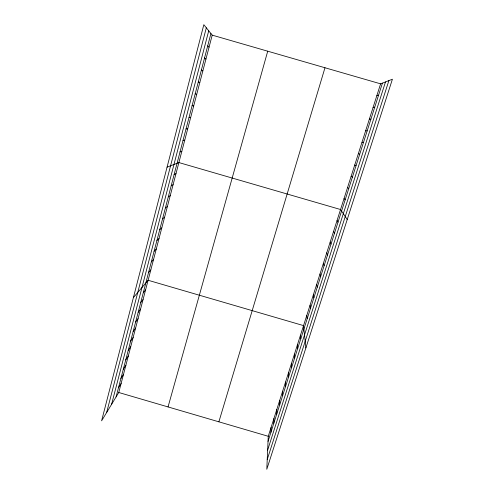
<?xml version="1.0" encoding="UTF-8"?>
<svg xmlns="http://www.w3.org/2000/svg" width="494" height="494" viewBox="0 0 494 494"><rect width="100%" height="100%" fill="white"/><g stroke="black" fill="none" stroke-linecap="round" stroke-linejoin="round"><path stroke-width="0.74" d="M279.678 404.926L279.721 400.338M276.739 414.139L276.831 409.409M273.818 423.284L273.954 418.424M270.916 432.374L271.101 427.384M380.608 83.838L268.261 436.288L266.791 469.3L392.409 79.219L380.608 83.838L212.21 35.142L203.831 24.7L101.591 420.857L118.758 392.495L212.21 35.142M106.655 412.502L206.319 27.806M111.576 404.364L208.727 30.807M116.096 396.892L210.926 33.543M168.046 406.933L267.723 51.191M218.879 421.82L324.978 67.752M268.032 441.401L382.418 83.128M267.649 450.102L385.505 81.918M267.223 459.568L388.895 80.59M118.486 387.734L121.123 383.468M120.894 378.515L123.494 374.384M123.315 369.234L125.89 365.239M125.754 359.898L128.292 356.038M128.205 350.493L130.712 346.782M130.675 341.033L133.152 337.464M133.164 331.511L135.603 328.084M135.665 321.921L138.073 318.642M138.184 312.276L140.555 309.145M140.716 302.563L143.056 299.58M143.266 292.781L145.576 289.953M133.411 297.567L148.107 280.265L303.544 325.608L305.879 347.918M148.577 272.447L150.812 269.94M151.337 261.876L153.529 259.535M154.109 251.236L156.271 249.069M156.913 240.516L159.025 238.522M159.729 229.716L161.804 227.901M162.563 218.842L164.601 217.199M165.422 207.888L167.417 206.43M168.306 196.859L170.257 195.581M171.202 185.744L173.11 184.657M174.123 174.549L175.988 173.647M167.065 167.163L178.89 162.563L340.545 209.524L347.226 219.515M180.032 151.911L181.811 151.399M376.829 95.688L378.565 95.2M183.021 140.469L184.75 140.154M373.081 107.457L374.736 107.186M186.028 128.94L187.714 128.829M369.358 119.134L370.938 119.079M189.06 117.325L190.696 117.418M365.665 130.725L367.172 130.879M192.11 105.623L193.704 105.92M361.997 142.235L363.436 142.593M118.758 392.495L268.261 436.288M195.192 93.835L196.729 94.342M358.354 153.653L359.725 154.214M198.292 81.961L199.78 82.677M354.741 164.996L356.038 165.756M201.416 69.994L202.855 70.926M351.154 176.247L352.383 177.21M204.559 57.934L205.949 59.089M347.591 187.424L348.752 188.578M207.733 45.781L209.067 47.158M344.052 198.514L345.152 199.86M337.062 220.46L338.026 222.183M333.598 231.316L334.5 233.224M330.165 242.091L330.999 244.178M326.756 252.792L327.528 255.058M323.366 263.413L324.076 265.858M320.007 273.966L320.655 276.578M316.666 284.439L317.259 287.224M313.35 294.838L313.881 297.796M310.059 305.168L310.535 308.293M306.786 315.425L307.206 318.71M300.494 335.167L300.803 338.761M297.468 344.658L297.728 348.4M294.461 354.087L294.671 357.977M291.479 363.461L291.633 367.493M288.508 372.766L288.613 376.941M285.563 382.016L285.618 386.333M282.63 391.205L282.636 395.663"/></g></svg>
